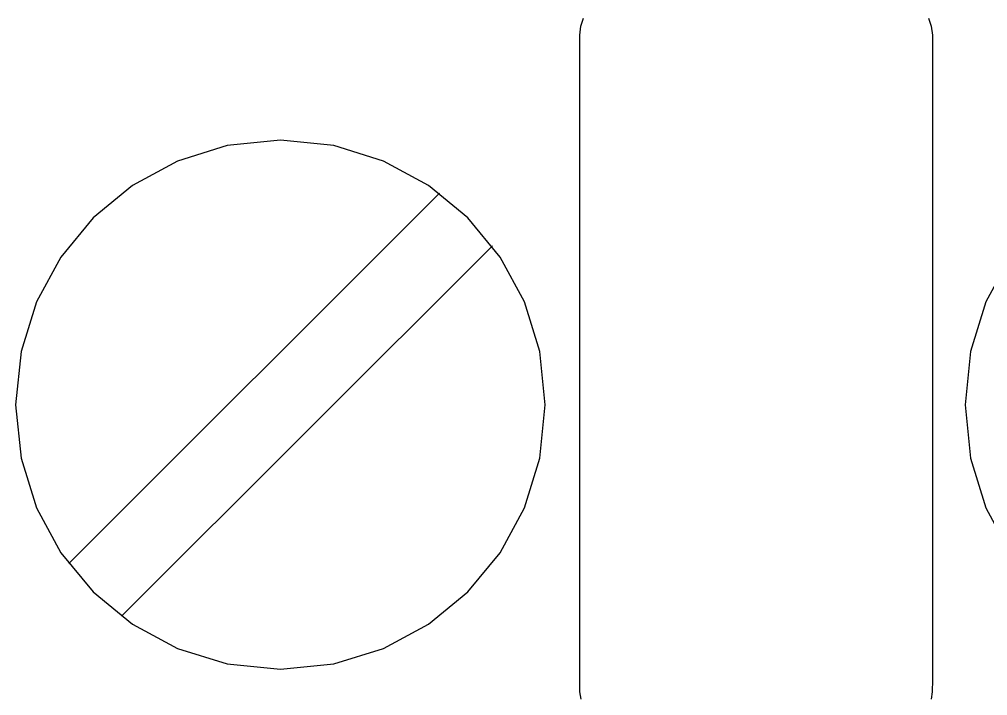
# Model space of a CAD drawing. Extents: x 1 to 47.7, y 0.2 to 35.
# Drawn here: x 28.505 to 29.117, y 11.489 to 11.917 of the extents above; entities that cross this region are included whole.
import ezdxf

# ---------------------------------------------------------------- set-up
doc = ezdxf.new("R2010")
doc.units = 0
doc.header["$MEASUREMENT"] = 0
for name, color, linetype in [('5_1___24__TARGET_LEDS___12', 7, 'CONTINUOUS'), ('6_2___8__INDEPENDENT_INPUT', 7, 'CONTINUOUS'), ('6_3___8__OPTOISO_INDEPENDE', 7, 'CONTINUOUS'), ('6_4___24__OPTOISO_INDEPEND', 7, 'CONTINUOUS'), ('6_5___8__INDEPENDENT_INPUT', 7, 'CONTINUOUS'), ('6_6___8__INDEPENDENT_INPUT', 7, 'CONTINUOUS'), ('6_7___8__OPTOISO_INDEPENDE', 7, 'CONTINUOUS'), ('6_8___8__OPTOISO_INDEPENDE', 7, 'CONTINUOUS')]:
    doc.layers.add(name, color=color, linetype=linetype)

msp = doc.modelspace()

# ---------------------------------------------------------------- linework, layer by layer
at = {"layer": '5_1___24__TARGET_LEDS___12'}
for points in [[(28.86031, 11.48699), (28.8596, 11.49163), (28.85952, 11.49912), (28.85952, 11.53136), (28.85952, 11.58544), (28.85952, 11.65311), (28.85952, 11.7261), (28.85952, 11.79613), (28.85952, 11.85494), (28.85952, 11.89427), (28.85953, 11.90702), (28.86024, 11.91258), (28.86196, 11.91777)], [(29.07993, 11.91777), (29.08165, 11.91258), (29.08236, 11.90702), (29.08237, 11.89427), (29.08237, 11.85494), (29.08237, 11.79613), (29.08237, 11.7261), (29.08237, 11.65311), (29.08237, 11.58544), (29.08237, 11.53136), (29.08237, 11.49912), (29.0823, 11.49161), (29.08157, 11.48695)], [(28.53658, 11.57284), (28.77085, 11.80711)], [(28.57, 11.53942), (28.80427, 11.77369)], [(29.13158, 11.76664), (29.11615, 11.7382), (29.1064, 11.70678), (29.103, 11.67308), (29.1064, 11.63939), (29.11615, 11.60803), (29.13158, 11.57964)]]:
    msp.add_lwpolyline(points, dxfattribs=at)
msp.add_lwpolyline([(28.503, 11.67308), (28.5064, 11.63939), (28.51615, 11.60803), (28.53158, 11.57964), (28.55202, 11.55492), (28.5768, 11.53452), (28.60524, 11.51913), (28.63667, 11.50939), (28.67042, 11.506), (28.70412, 11.50939), (28.73551, 11.51913), (28.76392, 11.53452), (28.78868, 11.55492), (28.80911, 11.57964), (28.82454, 11.60803), (28.83429, 11.63939), (28.83769, 11.67308), (28.83429, 11.70678), (28.82454, 11.7382), (28.80911, 11.76664), (28.78868, 11.79143), (28.76392, 11.81189), (28.73551, 11.82735), (28.70412, 11.83712), (28.67042, 11.84053), (28.63667, 11.83712), (28.60524, 11.82735), (28.5768, 11.81189), (28.55202, 11.79143), (28.53158, 11.76664), (28.51615, 11.7382), (28.5064, 11.70678)], close=True, dxfattribs=at)
at = {"layer": '6_2___8__INDEPENDENT_INPUT'}
for points in [[(28.86031, 11.48699), (28.8596, 11.49163), (28.85952, 11.49912), (28.85952, 11.53136), (28.85952, 11.58544), (28.85952, 11.65311), (28.85952, 11.7261), (28.85952, 11.79613), (28.85952, 11.85494), (28.85952, 11.89427), (28.85953, 11.90702), (28.86024, 11.91258), (28.86196, 11.91777)], [(29.07993, 11.91777), (29.08165, 11.91258), (29.08236, 11.90702), (29.08237, 11.89427), (29.08237, 11.85494), (29.08237, 11.79613), (29.08237, 11.7261), (29.08237, 11.65311), (29.08237, 11.58544), (29.08237, 11.53136), (29.08237, 11.49912), (29.0823, 11.49161), (29.08157, 11.48695)], [(28.53658, 11.57284), (28.77085, 11.80711)], [(28.57, 11.53942), (28.80427, 11.77369)], [(29.13158, 11.76664), (29.11615, 11.7382), (29.1064, 11.70678), (29.103, 11.67308), (29.1064, 11.63939), (29.11615, 11.60803), (29.13158, 11.57964)]]:
    msp.add_lwpolyline(points, dxfattribs=at)
msp.add_lwpolyline([(28.503, 11.67308), (28.5064, 11.63939), (28.51615, 11.60803), (28.53158, 11.57964), (28.55202, 11.55492), (28.5768, 11.53452), (28.60524, 11.51913), (28.63667, 11.50939), (28.67042, 11.506), (28.70412, 11.50939), (28.73551, 11.51913), (28.76392, 11.53452), (28.78868, 11.55492), (28.80911, 11.57964), (28.82454, 11.60803), (28.83429, 11.63939), (28.83769, 11.67308), (28.83429, 11.70678), (28.82454, 11.7382), (28.80911, 11.76664), (28.78868, 11.79143), (28.76392, 11.81189), (28.73551, 11.82735), (28.70412, 11.83712), (28.67042, 11.84053), (28.63667, 11.83712), (28.60524, 11.82735), (28.5768, 11.81189), (28.55202, 11.79143), (28.53158, 11.76664), (28.51615, 11.7382), (28.5064, 11.70678)], close=True, dxfattribs=at)
at = {"layer": '6_3___8__OPTOISO_INDEPENDE'}
for points in [[(28.86031, 11.48699), (28.8596, 11.49163), (28.85952, 11.49912), (28.85952, 11.53136), (28.85952, 11.58544), (28.85952, 11.65311), (28.85952, 11.7261), (28.85952, 11.79613), (28.85952, 11.85494), (28.85952, 11.89427), (28.85953, 11.90702), (28.86024, 11.91258), (28.86196, 11.91777)], [(29.07993, 11.91777), (29.08165, 11.91258), (29.08236, 11.90702), (29.08237, 11.89427), (29.08237, 11.85494), (29.08237, 11.79613), (29.08237, 11.7261), (29.08237, 11.65311), (29.08237, 11.58544), (29.08237, 11.53136), (29.08237, 11.49912), (29.0823, 11.49161), (29.08157, 11.48695)], [(28.53658, 11.57284), (28.77085, 11.80711)], [(28.57, 11.53942), (28.80427, 11.77369)], [(29.13158, 11.76664), (29.11615, 11.7382), (29.1064, 11.70678), (29.103, 11.67308), (29.1064, 11.63939), (29.11615, 11.60803), (29.13158, 11.57964)]]:
    msp.add_lwpolyline(points, dxfattribs=at)
msp.add_lwpolyline([(28.503, 11.67308), (28.5064, 11.63939), (28.51615, 11.60803), (28.53158, 11.57964), (28.55202, 11.55492), (28.5768, 11.53452), (28.60524, 11.51913), (28.63667, 11.50939), (28.67042, 11.506), (28.70412, 11.50939), (28.73551, 11.51913), (28.76392, 11.53452), (28.78868, 11.55492), (28.80911, 11.57964), (28.82454, 11.60803), (28.83429, 11.63939), (28.83769, 11.67308), (28.83429, 11.70678), (28.82454, 11.7382), (28.80911, 11.76664), (28.78868, 11.79143), (28.76392, 11.81189), (28.73551, 11.82735), (28.70412, 11.83712), (28.67042, 11.84053), (28.63667, 11.83712), (28.60524, 11.82735), (28.5768, 11.81189), (28.55202, 11.79143), (28.53158, 11.76664), (28.51615, 11.7382), (28.5064, 11.70678)], close=True, dxfattribs=at)
at = {"layer": '6_4___24__OPTOISO_INDEPEND'}
for points in [[(28.86031, 11.48699), (28.8596, 11.49163), (28.85952, 11.49912), (28.85952, 11.53136), (28.85952, 11.58544), (28.85952, 11.65311), (28.85952, 11.7261), (28.85952, 11.79613), (28.85952, 11.85494), (28.85952, 11.89427), (28.85953, 11.90702), (28.86024, 11.91258), (28.86196, 11.91777)], [(29.07993, 11.91777), (29.08165, 11.91258), (29.08236, 11.90702), (29.08237, 11.89427), (29.08237, 11.85494), (29.08237, 11.79613), (29.08237, 11.7261), (29.08237, 11.65311), (29.08237, 11.58544), (29.08237, 11.53136), (29.08237, 11.49912), (29.0823, 11.49161), (29.08157, 11.48695)], [(28.53658, 11.57284), (28.77085, 11.80711)], [(28.57, 11.53942), (28.80427, 11.77369)], [(29.13158, 11.76664), (29.11615, 11.7382), (29.1064, 11.70678), (29.103, 11.67308), (29.1064, 11.63939), (29.11615, 11.60803), (29.13158, 11.57964)]]:
    msp.add_lwpolyline(points, dxfattribs=at)
msp.add_lwpolyline([(28.503, 11.67308), (28.5064, 11.63939), (28.51615, 11.60803), (28.53158, 11.57964), (28.55202, 11.55492), (28.5768, 11.53452), (28.60524, 11.51913), (28.63667, 11.50939), (28.67042, 11.506), (28.70412, 11.50939), (28.73551, 11.51913), (28.76392, 11.53452), (28.78868, 11.55492), (28.80911, 11.57964), (28.82454, 11.60803), (28.83429, 11.63939), (28.83769, 11.67308), (28.83429, 11.70678), (28.82454, 11.7382), (28.80911, 11.76664), (28.78868, 11.79143), (28.76392, 11.81189), (28.73551, 11.82735), (28.70412, 11.83712), (28.67042, 11.84053), (28.63667, 11.83712), (28.60524, 11.82735), (28.5768, 11.81189), (28.55202, 11.79143), (28.53158, 11.76664), (28.51615, 11.7382), (28.5064, 11.70678)], close=True, dxfattribs=at)
at = {"layer": '6_5___8__INDEPENDENT_INPUT'}
for points in [[(28.86031, 11.48699), (28.8596, 11.49163), (28.85952, 11.49912), (28.85952, 11.53136), (28.85952, 11.58544), (28.85952, 11.65311), (28.85952, 11.7261), (28.85952, 11.79613), (28.85952, 11.85494), (28.85952, 11.89427), (28.85953, 11.90702), (28.86024, 11.91258), (28.86196, 11.91777)], [(29.07993, 11.91777), (29.08165, 11.91258), (29.08236, 11.90702), (29.08237, 11.89427), (29.08237, 11.85494), (29.08237, 11.79613), (29.08237, 11.7261), (29.08237, 11.65311), (29.08237, 11.58544), (29.08237, 11.53136), (29.08237, 11.49912), (29.0823, 11.49161), (29.08157, 11.48695)], [(28.53658, 11.57284), (28.77085, 11.80711)], [(28.57, 11.53942), (28.80427, 11.77369)], [(29.13158, 11.76664), (29.11615, 11.7382), (29.1064, 11.70678), (29.103, 11.67308), (29.1064, 11.63939), (29.11615, 11.60803), (29.13158, 11.57964)]]:
    msp.add_lwpolyline(points, dxfattribs=at)
msp.add_lwpolyline([(28.503, 11.67308), (28.5064, 11.63939), (28.51615, 11.60803), (28.53158, 11.57964), (28.55202, 11.55492), (28.5768, 11.53452), (28.60524, 11.51913), (28.63667, 11.50939), (28.67042, 11.506), (28.70412, 11.50939), (28.73551, 11.51913), (28.76392, 11.53452), (28.78868, 11.55492), (28.80911, 11.57964), (28.82454, 11.60803), (28.83429, 11.63939), (28.83769, 11.67308), (28.83429, 11.70678), (28.82454, 11.7382), (28.80911, 11.76664), (28.78868, 11.79143), (28.76392, 11.81189), (28.73551, 11.82735), (28.70412, 11.83712), (28.67042, 11.84053), (28.63667, 11.83712), (28.60524, 11.82735), (28.5768, 11.81189), (28.55202, 11.79143), (28.53158, 11.76664), (28.51615, 11.7382), (28.5064, 11.70678)], close=True, dxfattribs=at)
at = {"layer": '6_6___8__INDEPENDENT_INPUT'}
for points in [[(28.86031, 11.48699), (28.8596, 11.49163), (28.85952, 11.49912), (28.85952, 11.53136), (28.85952, 11.58544), (28.85952, 11.65311), (28.85952, 11.7261), (28.85952, 11.79613), (28.85952, 11.85494), (28.85952, 11.89427), (28.85953, 11.90702), (28.86024, 11.91258), (28.86196, 11.91777)], [(29.07993, 11.91777), (29.08165, 11.91258), (29.08236, 11.90702), (29.08237, 11.89427), (29.08237, 11.85494), (29.08237, 11.79613), (29.08237, 11.7261), (29.08237, 11.65311), (29.08237, 11.58544), (29.08237, 11.53136), (29.08237, 11.49912), (29.0823, 11.49161), (29.08157, 11.48695)], [(28.53658, 11.57284), (28.77085, 11.80711)], [(28.57, 11.53942), (28.80427, 11.77369)], [(29.13158, 11.76664), (29.11615, 11.7382), (29.1064, 11.70678), (29.103, 11.67308), (29.1064, 11.63939), (29.11615, 11.60803), (29.13158, 11.57964)]]:
    msp.add_lwpolyline(points, dxfattribs=at)
msp.add_lwpolyline([(28.503, 11.67308), (28.5064, 11.63939), (28.51615, 11.60803), (28.53158, 11.57964), (28.55202, 11.55492), (28.5768, 11.53452), (28.60524, 11.51913), (28.63667, 11.50939), (28.67042, 11.506), (28.70412, 11.50939), (28.73551, 11.51913), (28.76392, 11.53452), (28.78868, 11.55492), (28.80911, 11.57964), (28.82454, 11.60803), (28.83429, 11.63939), (28.83769, 11.67308), (28.83429, 11.70678), (28.82454, 11.7382), (28.80911, 11.76664), (28.78868, 11.79143), (28.76392, 11.81189), (28.73551, 11.82735), (28.70412, 11.83712), (28.67042, 11.84053), (28.63667, 11.83712), (28.60524, 11.82735), (28.5768, 11.81189), (28.55202, 11.79143), (28.53158, 11.76664), (28.51615, 11.7382), (28.5064, 11.70678)], close=True, dxfattribs=at)
at = {"layer": '6_7___8__OPTOISO_INDEPENDE'}
for points in [[(28.86031, 11.48699), (28.8596, 11.49163), (28.85952, 11.49912), (28.85952, 11.53136), (28.85952, 11.58544), (28.85952, 11.65311), (28.85952, 11.7261), (28.85952, 11.79613), (28.85952, 11.85494), (28.85952, 11.89427), (28.85953, 11.90702), (28.86024, 11.91258), (28.86196, 11.91777)], [(29.07993, 11.91777), (29.08165, 11.91258), (29.08236, 11.90702), (29.08237, 11.89427), (29.08237, 11.85494), (29.08237, 11.79613), (29.08237, 11.7261), (29.08237, 11.65311), (29.08237, 11.58544), (29.08237, 11.53136), (29.08237, 11.49912), (29.0823, 11.49161), (29.08157, 11.48695)], [(28.53658, 11.57284), (28.77085, 11.80711)], [(28.57, 11.53942), (28.80427, 11.77369)], [(29.13158, 11.76664), (29.11615, 11.7382), (29.1064, 11.70678), (29.103, 11.67308), (29.1064, 11.63939), (29.11615, 11.60803), (29.13158, 11.57964)]]:
    msp.add_lwpolyline(points, dxfattribs=at)
msp.add_lwpolyline([(28.503, 11.67308), (28.5064, 11.63939), (28.51615, 11.60803), (28.53158, 11.57964), (28.55202, 11.55492), (28.5768, 11.53452), (28.60524, 11.51913), (28.63667, 11.50939), (28.67042, 11.506), (28.70412, 11.50939), (28.73551, 11.51913), (28.76392, 11.53452), (28.78868, 11.55492), (28.80911, 11.57964), (28.82454, 11.60803), (28.83429, 11.63939), (28.83769, 11.67308), (28.83429, 11.70678), (28.82454, 11.7382), (28.80911, 11.76664), (28.78868, 11.79143), (28.76392, 11.81189), (28.73551, 11.82735), (28.70412, 11.83712), (28.67042, 11.84053), (28.63667, 11.83712), (28.60524, 11.82735), (28.5768, 11.81189), (28.55202, 11.79143), (28.53158, 11.76664), (28.51615, 11.7382), (28.5064, 11.70678)], close=True, dxfattribs=at)
at = {"layer": '6_8___8__OPTOISO_INDEPENDE'}
for points in [[(28.86031, 11.48699), (28.8596, 11.49163), (28.85952, 11.49912), (28.85952, 11.53136), (28.85952, 11.58544), (28.85952, 11.65311), (28.85952, 11.7261), (28.85952, 11.79613), (28.85952, 11.85494), (28.85952, 11.89427), (28.85953, 11.90702), (28.86024, 11.91258), (28.86196, 11.91777)], [(29.07993, 11.91777), (29.08165, 11.91258), (29.08236, 11.90702), (29.08237, 11.89427), (29.08237, 11.85494), (29.08237, 11.79613), (29.08237, 11.7261), (29.08237, 11.65311), (29.08237, 11.58544), (29.08237, 11.53136), (29.08237, 11.49912), (29.0823, 11.49161), (29.08157, 11.48695)], [(28.53658, 11.57284), (28.77085, 11.80711)], [(28.57, 11.53942), (28.80427, 11.77369)], [(29.13158, 11.76664), (29.11615, 11.7382), (29.1064, 11.70678), (29.103, 11.67308), (29.1064, 11.63939), (29.11615, 11.60803), (29.13158, 11.57964)]]:
    msp.add_lwpolyline(points, dxfattribs=at)
msp.add_lwpolyline([(28.503, 11.67308), (28.5064, 11.63939), (28.51615, 11.60803), (28.53158, 11.57964), (28.55202, 11.55492), (28.5768, 11.53452), (28.60524, 11.51913), (28.63667, 11.50939), (28.67042, 11.506), (28.70412, 11.50939), (28.73551, 11.51913), (28.76392, 11.53452), (28.78868, 11.55492), (28.80911, 11.57964), (28.82454, 11.60803), (28.83429, 11.63939), (28.83769, 11.67308), (28.83429, 11.70678), (28.82454, 11.7382), (28.80911, 11.76664), (28.78868, 11.79143), (28.76392, 11.81189), (28.73551, 11.82735), (28.70412, 11.83712), (28.67042, 11.84053), (28.63667, 11.83712), (28.60524, 11.82735), (28.5768, 11.81189), (28.55202, 11.79143), (28.53158, 11.76664), (28.51615, 11.7382), (28.5064, 11.70678)], close=True, dxfattribs=at)

doc.saveas('drawing.dxf')
